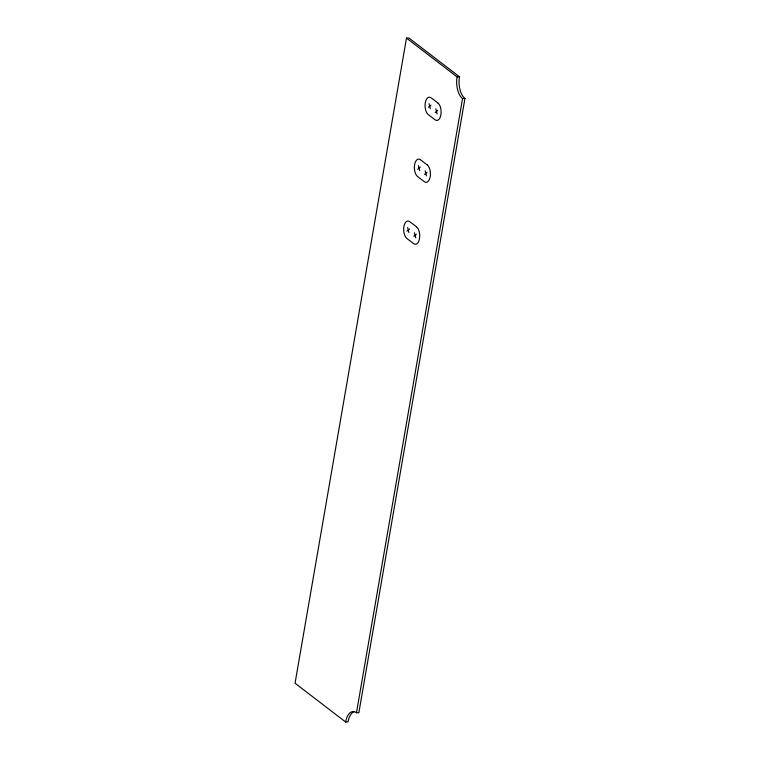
<?xml version="1.0" encoding="UTF-8"?>
<svg xmlns="http://www.w3.org/2000/svg" width="760" height="760" viewBox="0 0 760 760"><rect width="100%" height="100%" fill="white"/><g stroke="black" fill="none" stroke-linecap="round" stroke-linejoin="round"><path stroke-width="1.14" d="M345.638 722A16.71 8.559 87.3 0 1 356.469 712.766L358.863 712.661L464.949 98.496A16.71 8.559 87.3 0 1 459.467 76.76L408.88 38L406.486 38.114L295.051 683.24L345.638 722L348.033 721.886A16.71 8.559 87.3 0 1 354.435 711.607M356.469 712.766L462.555 98.6A16.71 8.559 87.3 0 1 457.073 76.874L406.486 38.114M428.421 107.293L430.967 105.118M435.214 112.499L437.769 110.323M417.724 169.214L420.27 167.038M424.517 174.42L427.072 172.244M407.027 231.135L409.573 228.959M413.82 236.341L416.375 234.166M457.073 76.874L459.467 76.76M462.555 98.6L464.949 98.496M435.841 108.851L437.133 113.971M429.048 103.645L430.34 108.765M425.144 170.772L426.436 175.892M418.351 165.566L419.644 170.686M414.447 232.693L415.739 237.814M407.654 227.487L408.947 232.607M437.94 103.028L431.138 97.812A9.053 4.636 87.3 0 0 425.277 102.819A9.053 4.636 87.3 0 0 428.241 114.589L435.043 119.795A9.053 4.636 87.3 0 0 440.904 114.798A9.053 4.636 87.3 0 0 437.94 103.028M427.243 164.948L420.441 159.743A9.053 4.636 87.3 0 0 414.58 164.739A9.053 4.636 87.3 0 0 417.553 176.51L424.346 181.716A9.053 4.636 87.3 0 0 430.207 176.719A9.053 4.636 87.3 0 0 427.243 164.948M416.546 226.869L409.754 221.663A9.053 4.636 87.3 0 0 403.883 226.66A9.053 4.636 87.3 0 0 406.856 238.431L413.649 243.637A9.053 4.636 87.3 0 0 419.51 238.64A9.053 4.636 87.3 0 0 416.546 226.869"/></g></svg>
